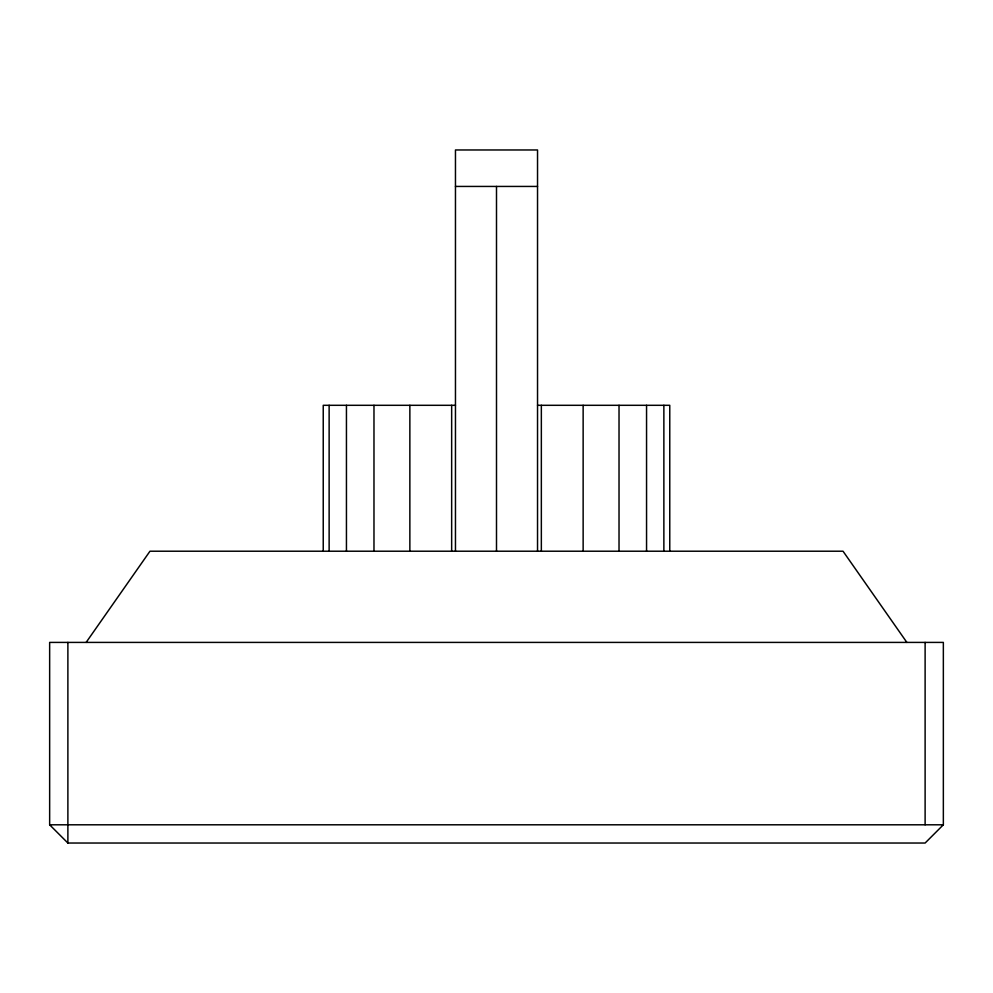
<?xml version="1.0" encoding="UTF-8"?>
<svg xmlns="http://www.w3.org/2000/svg" width="993" height="993" viewBox="0 0 993 993"><rect width="100%" height="100%" fill="white"/><g stroke="black" fill="none" stroke-linecap="round" stroke-linejoin="round"><path stroke-width="1.49" d="M86.13 642.409L149.968 551.214L843.032 551.214L906.87 642.409M943.35 824.798L925.116 843.032L67.884 843.032L49.65 824.798L49.65 642.409L943.35 642.409L943.35 824.798L49.65 824.798M455.464 186.436L537.536 186.436M455.464 405.305L323.234 405.305L323.234 551.214M537.536 405.305L669.766 405.305L669.766 551.214M925.116 642.409L925.116 824.798M663.87 405.305L663.87 551.214M646.555 405.305L646.555 551.214M619.024 405.305L619.024 551.214M583.139 405.305L583.139 551.214M541.346 405.305L541.346 551.214M537.536 551.214L537.536 149.968L455.464 149.968L455.464 551.214M496.5 186.436L496.5 551.214M451.654 405.305L451.654 551.214M409.861 405.305L409.861 551.214M373.976 405.305L373.976 551.214M346.445 405.305L346.445 551.214M329.13 405.305L329.13 551.214M67.884 642.409L67.884 843.032"/></g></svg>
